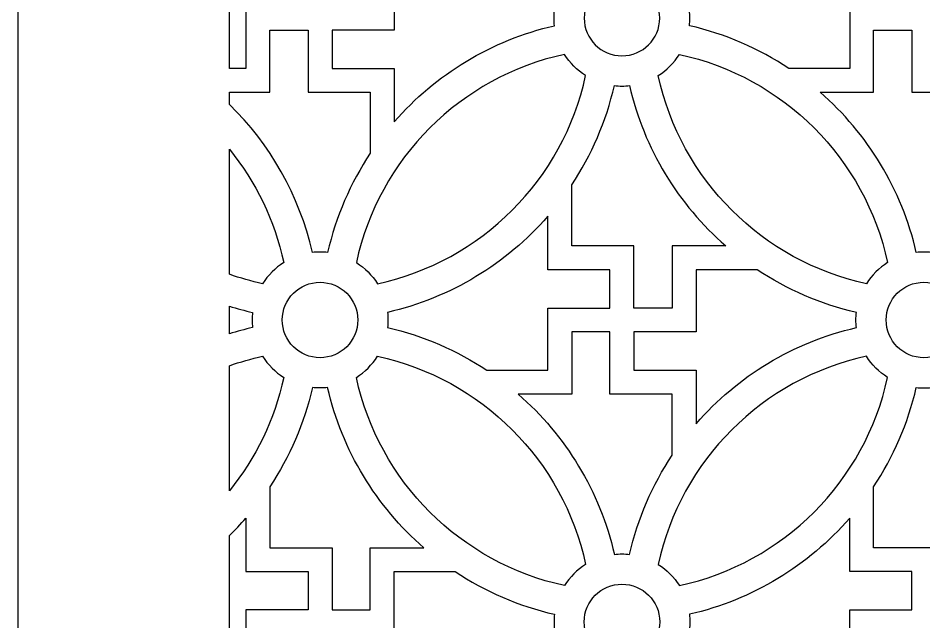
# Model space of a CAD drawing. Header units: centimetres. Extents: x -21.2 to -16.3, y -9 to 9.
# Drawn here: x -21.169 to -18.714, y -1.637 to 0 of the extents above; entities that cross this region are included whole.
import ezdxf

# ---------------------------------------------------------------- set-up
doc = ezdxf.new("R2010")
doc.units = ezdxf.units.CM
doc.header["$MEASUREMENT"] = 0
doc.layers.add('layer 1', color=7, linetype='Continuous')

msp = doc.modelspace()

# ---------------------------------------------------------------- linework, layer by layer
at = {"layer": 'layer 1', "color": 250, "lineweight": 30}
for points, knots in [([(-16.25946, 8.99979), (-17.89583, 8.99979), (-19.53219, 8.99979), (-21.16855, 8.99979), (-21.16855, 8.99979), (-21.16855, 3.5307), (-21.16855, -1.93839), (-21.16855, -7.40747), (-21.16855, -7.40747), (-21.16855, -7.40747), (-21.16853, -7.40747), (-21.16852, -7.40747), (-21.16852, -7.40747), (-21.16852, -7.93839), (-21.16852, -8.4693), (-21.16852, -9.00021), (-21.16852, -9.00021), (-20.9776, -9.00021), (-20.7867, -9.00021), (-20.59579, -9.00021), (-20.59579, -9.00021), (-20.59579, -8.91839), (-20.59579, -8.83657), (-20.59579, -8.75476), (-20.59579, -8.75476), (-20.39385, -8.75476), (-20.19191, -8.75476), (-19.98997, -8.75476), (-19.98997, -8.75476), (-19.98997, -8.59488), (-19.98997, -8.43499), (-19.98997, -8.27511), (-19.98997, -8.27511), (-19.90827, -8.27348), (-19.82658, -8.27186), (-19.74487, -8.27022), (-19.74487, -8.27022), (-19.73037, -8.31159), (-19.71136, -8.34747), (-19.67979, -8.37913), (-19.67979, -8.37913), (-19.64888, -8.41014), (-19.61693, -8.4293), (-19.57942, -8.43803), (-19.57942, -8.43803), (-19.52977, -8.44958), (-19.47733, -8.44455), (-19.43746, -8.40977), (-19.43746, -8.40977), (-19.39889, -8.37612), (-19.37664, -8.32221), (-19.36864, -8.27078), (-19.36864, -8.27078), (-19.34582, -8.27309), (-19.3264, -8.27256), (-19.3081, -8.26993), (-19.3081, -8.26993), (-19.21673, -8.25686), (-19.17358, -8.19905), (-19.16586, -8.11187), (-19.16586, -8.11187), (-19.16397, -8.09051), (-19.16547, -8.06941), (-19.17226, -8.05085), (-19.17226, -8.05085), (-19.17083, -8.05121), (-19.16939, -8.05157), (-19.16796, -8.05193), (-19.16796, -8.05193), (-19.13572, -8.06308), (-19.10347, -8.07422), (-19.07123, -8.08537), (-19.07123, -8.08537), (-19.05189, -8.28292), (-18.89933, -8.43675), (-18.71399, -8.43675), (-18.71399, -8.43675), (-18.52865, -8.43675), (-18.37609, -8.28292), (-18.35675, -8.08537), (-18.35675, -8.08537), (-18.32451, -8.07422), (-18.29227, -8.06308), (-18.26003, -8.05193), (-18.26003, -8.05193), (-18.25859, -8.05157), (-18.25716, -8.05121), (-18.25572, -8.05085), (-18.25572, -8.05085), (-18.26251, -8.06941), (-18.26401, -8.09051), (-18.26211, -8.11187), (-18.26211, -8.11187), (-18.25441, -8.19905), (-18.21125, -8.25686), (-18.11989, -8.26993), (-18.11989, -8.26993), (-18.10158, -8.27256), (-18.08216, -8.27309), (-18.05934, -8.27078), (-18.05934, -8.27078), (-18.05135, -8.32221), (-18.02909, -8.37612), (-17.99051, -8.40977), (-17.99051, -8.40977), (-17.95065, -8.44455), (-17.89822, -8.44958), (-17.84856, -8.43803), (-17.84856, -8.43803), (-17.81104, -8.4293), (-17.7791, -8.41014), (-17.7482, -8.37913), (-17.7482, -8.37913), (-17.71662, -8.34747), (-17.69761, -8.31159), (-17.6831, -8.27022), (-17.6831, -8.27022), (-17.60141, -8.27186), (-17.51971, -8.27348), (-17.43801, -8.27511), (-17.43801, -8.27511), (-17.43801, -8.43499), (-17.43801, -8.59488), (-17.43801, -8.75476), (-17.43801, -8.75476), (-17.23608, -8.75476), (-17.03414, -8.75476), (-16.83219, -8.75476), (-16.83219, -8.75476), (-16.83219, -8.83657), (-16.83219, -8.91839), (-16.83219, -9.00021), (-16.83219, -9.00021), (-16.64128, -9.00021), (-16.45037, -9.00021), (-16.25946, -9.00021), (-16.25946, -9.00021), (-16.25946, -8.4693), (-16.25946, -7.93839), (-16.25946, -7.40747), (-16.25946, -7.40747), (-16.25946, -1.93839), (-16.25946, 3.5307), (-16.25946, 8.99979)], [0, 0, 0, 0, 0.027027, 0.027027, 0.027027, 0.027027, 0.0540541, 0.0540541, 0.0540541, 0.0540541, 0.0810811, 0.0810811, 0.0810811, 0.0810811, 0.1081081, 0.1081081, 0.1081081, 0.1081081, 0.1351351, 0.1351351, 0.1351351, 0.1351351, 0.1621622, 0.1621622, 0.1621622, 0.1621622, 0.1891892, 0.1891892, 0.1891892, 0.1891892, 0.2162162, 0.2162162, 0.2162162, 0.2162162, 0.2432432, 0.2432432, 0.2432432, 0.2432432, 0.2702703, 0.2702703, 0.2702703, 0.2702703, 0.2972973, 0.2972973, 0.2972973, 0.2972973, 0.3243243, 0.3243243, 0.3243243, 0.3243243, 0.3513514, 0.3513514, 0.3513514, 0.3513514, 0.3783784, 0.3783784, 0.3783784, 0.3783784, 0.4054054, 0.4054054, 0.4054054, 0.4054054, 0.4324324, 0.4324324, 0.4324324, 0.4324324, 0.4594595, 0.4594595, 0.4594595, 0.4594595, 0.4864865, 0.4864865, 0.4864865, 0.4864865, 0.5135135, 0.5135135, 0.5135135, 0.5135135, 0.5405405, 0.5405405, 0.5405405, 0.5405405, 0.5675676, 0.5675676, 0.5675676, 0.5675676, 0.5945946, 0.5945946, 0.5945946, 0.5945946, 0.6216216, 0.6216216, 0.6216216, 0.6216216, 0.6486486, 0.6486486, 0.6486486, 0.6486486, 0.6756757, 0.6756757, 0.6756757, 0.6756757, 0.7027027, 0.7027027, 0.7027027, 0.7027027, 0.7297297, 0.7297297, 0.7297297, 0.7297297, 0.7567568, 0.7567568, 0.7567568, 0.7567568, 0.7837838, 0.7837838, 0.7837838, 0.7837838, 0.8108108, 0.8108108, 0.8108108, 0.8108108, 0.8378378, 0.8378378, 0.8378378, 0.8378378, 0.8648649, 0.8648649, 0.8648649, 0.8648649, 0.8918919, 0.8918919, 0.8918919, 0.8918919, 0.9189189, 0.9189189, 0.9189189, 0.9189189, 0.9459459, 0.9459459, 0.9459459, 0.9459459, 1, 1, 1, 1]), ([(-20.59583, 0.23381), (-20.59583, 0.1104), (-20.59583, -0.01301), (-20.59583, -0.13642), (-20.59583, -0.13642), (-20.58103, -0.13642), (-20.56624, -0.13642), (-20.55145, -0.13642), (-20.55145, -0.13642), (-20.55145, -0.0802), (-20.55145, -0.024), (-20.55145, 0.03222), (-20.55145, 0.03222), (-20.49523, 0.03222), (-20.43902, 0.03222), (-20.3828, 0.03222), (-20.3828, 0.03222), (-20.3828, 0.06681), (-20.3828, 0.10141), (-20.3828, 0.136), (-20.3828, 0.136), (-20.43902, 0.136), (-20.49523, 0.136), (-20.55145, 0.136), (-20.55145, 0.136), (-20.55145, 0.18429), (-20.55145, 0.23259), (-20.55145, 0.28089), (-20.55145, 0.28089), (-20.56562, 0.26461), (-20.58042, 0.24891), (-20.59583, 0.23381)], [0, 0, 0, 0, 0.1111111, 0.1111111, 0.1111111, 0.1111111, 0.2222222, 0.2222222, 0.2222222, 0.2222222, 0.3333333, 0.3333333, 0.3333333, 0.3333333, 0.4444444, 0.4444444, 0.4444444, 0.4444444, 0.5555556, 0.5555556, 0.5555556, 0.5555556, 0.6666667, 0.6666667, 0.6666667, 0.6666667, 0.7777778, 0.7777778, 0.7777778, 0.7777778, 1, 1, 1, 1]), ([(-19.08022, -0.13643), (-19.02517, -0.13643), (-18.97012, -0.13642), (-18.91508, -0.13642), (-18.91508, -0.13642), (-18.91508, -0.0802), (-18.91508, -0.024), (-18.91508, 0.03222), (-18.91508, 0.03222), (-18.85887, 0.03222), (-18.80265, 0.03222), (-18.74645, 0.03222), (-18.74645, 0.03222), (-18.74645, 0.06681), (-18.74645, 0.10141), (-18.74645, 0.136), (-18.74645, 0.136), (-18.80265, 0.136), (-18.85887, 0.136), (-18.91508, 0.136), (-18.91508, 0.136), (-18.91508, 0.18429), (-18.91508, 0.23259), (-18.91508, 0.28089), (-18.91508, 0.28089), (-19.02677, 0.15266), (-19.17776, 0.05958), (-19.34926, 0.02038), (-19.34926, 0.02038), (-19.3485, 0.01362), (-19.3481, 0.00675), (-19.3481, -0.00022), (-19.3481, -0.00022), (-19.3481, -0.00718), (-19.3485, -0.01405), (-19.34926, -0.0208), (-19.34926, -0.0208), (-19.2518, -0.04307), (-19.16097, -0.08278), (-19.08022, -0.13643)], [0, 0, 0, 0, 0.0909091, 0.0909091, 0.0909091, 0.0909091, 0.1818182, 0.1818182, 0.1818182, 0.1818182, 0.2727273, 0.2727273, 0.2727273, 0.2727273, 0.3636364, 0.3636364, 0.3636364, 0.3636364, 0.4545455, 0.4545455, 0.4545455, 0.4545455, 0.5454545, 0.5454545, 0.5454545, 0.5454545, 0.6363636, 0.6363636, 0.6363636, 0.6363636, 0.7272727, 0.7272727, 0.7272727, 0.7272727, 0.8181818, 0.8181818, 0.8181818, 0.8181818, 1, 1, 1, 1]), ([(-19.71628, -0.00022), (-19.71628, -0.00718), (-19.71588, -0.01405), (-19.71512, -0.0208), (-19.71512, -0.0208), (-19.88663, -0.06), (-20.03762, -0.15309), (-20.1493, -0.28132), (-20.1493, -0.28132), (-20.1493, -0.23301), (-20.1493, -0.18472), (-20.1493, -0.13642), (-20.1493, -0.13642), (-20.17092, -0.13642), (-20.19254, -0.13642), (-20.21416, -0.13642), (-20.21416, -0.13642), (-20.21416, -0.13642), (-20.21416, -0.13642), (-20.21416, -0.13642), (-20.21416, -0.13642), (-20.24876, -0.13642), (-20.28336, -0.13642), (-20.31795, -0.13642), (-20.31795, -0.13642), (-20.31795, -0.10183), (-20.31795, -0.06724), (-20.31795, -0.03264), (-20.31795, -0.03264), (-20.26173, -0.03264), (-20.20552, -0.03264), (-20.1493, -0.03264), (-20.1493, -0.03264), (-20.1493, 0.02357), (-20.1493, 0.07978), (-20.1493, 0.136), (-20.1493, 0.136), (-20.09426, 0.136), (-20.03921, 0.136), (-19.98417, 0.136), (-19.98417, 0.136), (-19.9034, 0.08236), (-19.81259, 0.04265), (-19.71512, 0.02038), (-19.71512, 0.02038), (-19.71588, 0.01362), (-19.71628, 0.00675), (-19.71628, -0.00022)], [0, 0, 0, 0, 0.0769231, 0.0769231, 0.0769231, 0.0769231, 0.1538462, 0.1538462, 0.1538462, 0.1538462, 0.2307692, 0.2307692, 0.2307692, 0.2307692, 0.3076923, 0.3076923, 0.3076923, 0.3076923, 0.3846154, 0.3846154, 0.3846154, 0.3846154, 0.4615385, 0.4615385, 0.4615385, 0.4615385, 0.5384615, 0.5384615, 0.5384615, 0.5384615, 0.6153846, 0.6153846, 0.6153846, 0.6153846, 0.6923077, 0.6923077, 0.6923077, 0.6923077, 0.7692308, 0.7692308, 0.7692308, 0.7692308, 0.8461538, 0.8461538, 0.8461538, 0.8461538, 1, 1, 1, 1]), ([(-19.42991, -0.00022), (-19.42991, -0.05669), (-19.47572, -0.10249), (-19.53219, -0.10249), (-19.53219, -0.10249), (-19.58866, -0.10249), (-19.63446, -0.05669), (-19.63446, -0.00022), (-19.63446, -0.00022), (-19.63446, 0.05627), (-19.58866, 0.10207), (-19.53219, 0.10207), (-19.53219, 0.10207), (-19.47572, 0.10207), (-19.42991, 0.05627), (-19.42991, -0.00022)], [0, 0, 0, 0, 0.2, 0.2, 0.2, 0.2, 0.4, 0.4, 0.4, 0.4, 0.6, 0.6, 0.6, 0.6, 1, 1, 1, 1]), ([(-20.59583, -0.20128), (-20.59583, -0.21226), (-20.59583, -0.22325), (-20.59583, -0.23423), (-20.59583, -0.23423), (-20.48602, -0.3419), (-20.40644, -0.48028), (-20.37098, -0.63546), (-20.37098, -0.63546), (-20.36422, -0.6347), (-20.35734, -0.6343), (-20.35038, -0.6343), (-20.35038, -0.6343), (-20.34341, -0.6343), (-20.33653, -0.6347), (-20.32977, -0.63546), (-20.32977, -0.63546), (-20.3075, -0.538), (-20.2678, -0.44719), (-20.21416, -0.36643), (-20.21416, -0.36643), (-20.21416, -0.31137), (-20.21416, -0.25633), (-20.21416, -0.20128), (-20.21416, -0.20128), (-20.27038, -0.20128), (-20.32659, -0.20128), (-20.3828, -0.20128), (-20.3828, -0.20128), (-20.3828, -0.14507), (-20.3828, -0.08885), (-20.3828, -0.03264), (-20.3828, -0.03264), (-20.4174, -0.03264), (-20.45199, -0.03264), (-20.48658, -0.03264), (-20.48658, -0.03264), (-20.48658, -0.08885), (-20.48658, -0.14507), (-20.48658, -0.20128), (-20.48658, -0.20128), (-20.52299, -0.20128), (-20.55941, -0.20128), (-20.59583, -0.20128)], [0, 0, 0, 0, 0.0833333, 0.0833333, 0.0833333, 0.0833333, 0.1666667, 0.1666667, 0.1666667, 0.1666667, 0.25, 0.25, 0.25, 0.25, 0.3333333, 0.3333333, 0.3333333, 0.3333333, 0.4166667, 0.4166667, 0.4166667, 0.4166667, 0.5, 0.5, 0.5, 0.5, 0.5833333, 0.5833333, 0.5833333, 0.5833333, 0.6666667, 0.6666667, 0.6666667, 0.6666667, 0.75, 0.75, 0.75, 0.75, 0.8333333, 0.8333333, 0.8333333, 0.8333333, 1, 1, 1, 1]), ([(-18.57779, -0.36643), (-18.57779, -0.31137), (-18.57779, -0.25633), (-18.57779, -0.20128), (-18.57779, -0.20128), (-18.63402, -0.20128), (-18.69022, -0.20128), (-18.74645, -0.20128), (-18.74645, -0.20128), (-18.74645, -0.14507), (-18.74645, -0.08885), (-18.74645, -0.03264), (-18.74645, -0.03264), (-18.78104, -0.03264), (-18.81562, -0.03264), (-18.85022, -0.03264), (-18.85022, -0.03264), (-18.85022, -0.08885), (-18.85022, -0.14507), (-18.85022, -0.20128), (-18.85022, -0.20128), (-18.89852, -0.20128), (-18.94681, -0.20128), (-18.99511, -0.20128), (-18.99511, -0.20128), (-18.86689, -0.31297), (-18.77381, -0.46395), (-18.73461, -0.63546), (-18.73461, -0.63546), (-18.72785, -0.6347), (-18.72098, -0.6343), (-18.71401, -0.6343), (-18.71401, -0.6343), (-18.70704, -0.6343), (-18.70017, -0.6347), (-18.6934, -0.63546), (-18.6934, -0.63546), (-18.67113, -0.538), (-18.63143, -0.44719), (-18.57779, -0.36643)], [0, 0, 0, 0, 0.0909091, 0.0909091, 0.0909091, 0.0909091, 0.1818182, 0.1818182, 0.1818182, 0.1818182, 0.2727273, 0.2727273, 0.2727273, 0.2727273, 0.3636364, 0.3636364, 0.3636364, 0.3636364, 0.4545455, 0.4545455, 0.4545455, 0.4545455, 0.5454545, 0.5454545, 0.5454545, 0.5454545, 0.6363636, 0.6363636, 0.6363636, 0.6363636, 0.7272727, 0.7272727, 0.7272727, 0.7272727, 0.8181818, 0.8181818, 0.8181818, 0.8181818, 1, 1, 1, 1]), ([(-19.68779, -0.0986), (-19.67319, -0.12163), (-19.65361, -0.14122), (-19.63057, -0.15582), (-19.63057, -0.15582), (-19.69121, -0.43754), (-19.91305, -0.65937), (-20.19477, -0.72), (-20.19477, -0.72), (-20.20937, -0.69697), (-20.22894, -0.67739), (-20.25197, -0.6628), (-20.25197, -0.6628), (-20.19134, -0.38108), (-19.96951, -0.15924), (-19.68779, -0.0986)], [0, 0, 0, 0, 0.2, 0.2, 0.2, 0.2, 0.4, 0.4, 0.4, 0.4, 0.6, 0.6, 0.6, 0.6, 1, 1, 1, 1]), ([(-19.3766, -0.0986), (-19.39119, -0.12163), (-19.41077, -0.14122), (-19.43382, -0.15582), (-19.43382, -0.15582), (-19.37317, -0.43754), (-19.15133, -0.65937), (-18.86961, -0.72), (-18.86961, -0.72), (-18.85501, -0.69697), (-18.83544, -0.67739), (-18.81241, -0.6628), (-18.81241, -0.6628), (-18.87304, -0.38108), (-19.09488, -0.15924), (-19.3766, -0.0986)], [0, 0, 0, 0, 0.2, 0.2, 0.2, 0.2, 0.4, 0.4, 0.4, 0.4, 0.6, 0.6, 0.6, 0.6, 1, 1, 1, 1]), ([(-19.53219, -0.1843), (-19.53916, -0.1843), (-19.54602, -0.1839), (-19.55278, -0.18315), (-19.55278, -0.18315), (-19.57505, -0.28062), (-19.61476, -0.37143), (-19.66841, -0.45221), (-19.66841, -0.45221), (-19.66841, -0.50724), (-19.66841, -0.56228), (-19.66841, -0.61732), (-19.66841, -0.61732), (-19.61219, -0.61732), (-19.55598, -0.61732), (-19.49976, -0.61732), (-19.49976, -0.61732), (-19.49976, -0.67353), (-19.49976, -0.72975), (-19.49976, -0.78596), (-19.49976, -0.78596), (-19.46517, -0.78596), (-19.43057, -0.78596), (-19.39599, -0.78596), (-19.39599, -0.78596), (-19.39599, -0.75137), (-19.39599, -0.71678), (-19.39599, -0.68219), (-19.39599, -0.68219), (-19.39599, -0.68219), (-19.39599, -0.68219), (-19.39599, -0.68219), (-19.39599, -0.68219), (-19.39599, -0.66056), (-19.39599, -0.63894), (-19.39599, -0.61732), (-19.39599, -0.61732), (-19.34769, -0.61732), (-19.29939, -0.61732), (-19.2511, -0.61732), (-19.2511, -0.61732), (-19.37932, -0.50564), (-19.47241, -0.35465), (-19.5116, -0.18315), (-19.5116, -0.18315), (-19.51836, -0.1839), (-19.52524, -0.1843), (-19.53219, -0.1843)], [0, 0, 0, 0, 0.0769231, 0.0769231, 0.0769231, 0.0769231, 0.1538462, 0.1538462, 0.1538462, 0.1538462, 0.2307692, 0.2307692, 0.2307692, 0.2307692, 0.3076923, 0.3076923, 0.3076923, 0.3076923, 0.3846154, 0.3846154, 0.3846154, 0.3846154, 0.4615385, 0.4615385, 0.4615385, 0.4615385, 0.5384615, 0.5384615, 0.5384615, 0.5384615, 0.6153846, 0.6153846, 0.6153846, 0.6153846, 0.6923077, 0.6923077, 0.6923077, 0.6923077, 0.7692308, 0.7692308, 0.7692308, 0.7692308, 0.8461538, 0.8461538, 0.8461538, 0.8461538, 1, 1, 1, 1]), ([(-20.59583, -0.35572), (-20.59583, -0.46866), (-20.59583, -0.58161), (-20.59583, -0.69456), (-20.59583, -0.69456), (-20.56668, -0.70486), (-20.53668, -0.71339), (-20.50597, -0.72), (-20.50597, -0.72), (-20.49138, -0.69697), (-20.47181, -0.67739), (-20.44877, -0.6628), (-20.44877, -0.6628), (-20.47342, -0.54828), (-20.52471, -0.44364), (-20.59583, -0.35572)], [0, 0, 0, 0, 0.2, 0.2, 0.2, 0.2, 0.4, 0.4, 0.4, 0.4, 0.6, 0.6, 0.6, 0.6, 1, 1, 1, 1]), ([(-19.73326, -0.53731), (-19.73326, -0.5856), (-19.73326, -0.63389), (-19.73326, -0.68219), (-19.73326, -0.68219), (-19.67705, -0.68219), (-19.62083, -0.68219), (-19.56462, -0.68219), (-19.56462, -0.68219), (-19.56462, -0.71678), (-19.56462, -0.75137), (-19.56462, -0.78596), (-19.56462, -0.78596), (-19.62083, -0.78596), (-19.67705, -0.78596), (-19.73326, -0.78596), (-19.73326, -0.78596), (-19.73326, -0.84218), (-19.73326, -0.89839), (-19.73326, -0.9546), (-19.73326, -0.9546), (-19.7883, -0.9546), (-19.84334, -0.9546), (-19.89838, -0.9546), (-19.89838, -0.9546), (-19.97915, -0.90097), (-20.06997, -0.86126), (-20.16743, -0.83899), (-20.16743, -0.83899), (-20.16668, -0.83222), (-20.16628, -0.82535), (-20.16628, -0.81839), (-20.16628, -0.81839), (-20.16628, -0.81143), (-20.16668, -0.80455), (-20.16743, -0.79779), (-20.16743, -0.79779), (-19.99594, -0.75861), (-19.84495, -0.66553), (-19.73326, -0.53731)], [0, 0, 0, 0, 0.0909091, 0.0909091, 0.0909091, 0.0909091, 0.1818182, 0.1818182, 0.1818182, 0.1818182, 0.2727273, 0.2727273, 0.2727273, 0.2727273, 0.3636364, 0.3636364, 0.3636364, 0.3636364, 0.4545455, 0.4545455, 0.4545455, 0.4545455, 0.5454545, 0.5454545, 0.5454545, 0.5454545, 0.6363636, 0.6363636, 0.6363636, 0.6363636, 0.7272727, 0.7272727, 0.7272727, 0.7272727, 0.8181818, 0.8181818, 0.8181818, 0.8181818, 1, 1, 1, 1]), ([(-19.33112, -1.09948), (-19.33112, -1.05119), (-19.33112, -1.0029), (-19.33112, -0.9546), (-19.33112, -0.9546), (-19.35273, -0.9546), (-19.37436, -0.9546), (-19.39599, -0.9546), (-19.39599, -0.9546), (-19.39599, -0.9546), (-19.39599, -0.9546), (-19.39599, -0.9546), (-19.39599, -0.9546), (-19.43057, -0.9546), (-19.46517, -0.9546), (-19.49976, -0.9546), (-19.49976, -0.9546), (-19.49976, -0.92001), (-19.49976, -0.88541), (-19.49976, -0.85082), (-19.49976, -0.85082), (-19.44355, -0.85082), (-19.38733, -0.85082), (-19.33112, -0.85082), (-19.33112, -0.85082), (-19.33112, -0.79462), (-19.33112, -0.7384), (-19.33112, -0.68219), (-19.33112, -0.68219), (-19.27608, -0.68219), (-19.22103, -0.68219), (-19.16599, -0.68219), (-19.16599, -0.68219), (-19.08522, -0.73582), (-18.99441, -0.77552), (-18.89695, -0.79779), (-18.89695, -0.79779), (-18.8977, -0.80455), (-18.8981, -0.81143), (-18.8981, -0.81839), (-18.8981, -0.81839), (-18.8981, -0.82535), (-18.8977, -0.83222), (-18.89695, -0.83899), (-18.89695, -0.83899), (-19.06844, -0.87818), (-19.21943, -0.97127), (-19.33112, -1.09948)], [0, 0, 0, 0, 0.0769231, 0.0769231, 0.0769231, 0.0769231, 0.1538462, 0.1538462, 0.1538462, 0.1538462, 0.2307692, 0.2307692, 0.2307692, 0.2307692, 0.3076923, 0.3076923, 0.3076923, 0.3076923, 0.3846154, 0.3846154, 0.3846154, 0.3846154, 0.4615385, 0.4615385, 0.4615385, 0.4615385, 0.5384615, 0.5384615, 0.5384615, 0.5384615, 0.6153846, 0.6153846, 0.6153846, 0.6153846, 0.6923077, 0.6923077, 0.6923077, 0.6923077, 0.7692308, 0.7692308, 0.7692308, 0.7692308, 0.8461538, 0.8461538, 0.8461538, 0.8461538, 1, 1, 1, 1]), ([(-20.35038, -0.92066), (-20.29389, -0.92066), (-20.24811, -0.87487), (-20.24811, -0.81839), (-20.24811, -0.81839), (-20.24811, -0.76192), (-20.29389, -0.71612), (-20.35038, -0.71612), (-20.35038, -0.71612), (-20.40685, -0.71612), (-20.45265, -0.76192), (-20.45265, -0.81839), (-20.45265, -0.81839), (-20.45265, -0.87487), (-20.40685, -0.92066), (-20.35038, -0.92066)], [0, 0, 0, 0, 0.2, 0.2, 0.2, 0.2, 0.4, 0.4, 0.4, 0.4, 0.6, 0.6, 0.6, 0.6, 1, 1, 1, 1]), ([(-18.71401, -0.71612), (-18.77049, -0.71612), (-18.81628, -0.76192), (-18.81628, -0.81839), (-18.81628, -0.81839), (-18.81628, -0.87487), (-18.77049, -0.92066), (-18.71401, -0.92066), (-18.71401, -0.92066), (-18.65754, -0.92066), (-18.61173, -0.87487), (-18.61173, -0.81839), (-18.61173, -0.81839), (-18.61173, -0.76192), (-18.65754, -0.71612), (-18.71401, -0.71612)], [0, 0, 0, 0, 0.2, 0.2, 0.2, 0.2, 0.4, 0.4, 0.4, 0.4, 0.6, 0.6, 0.6, 0.6, 1, 1, 1, 1]), ([(-20.59583, -0.78086), (-20.59583, -0.80588), (-20.59583, -0.8309), (-20.59583, -0.85593), (-20.59583, -0.85593), (-20.57533, -0.84949), (-20.55447, -0.84383), (-20.53331, -0.83899), (-20.53331, -0.83899), (-20.53407, -0.83222), (-20.53447, -0.82535), (-20.53447, -0.81839), (-20.53447, -0.81839), (-20.53447, -0.81143), (-20.53407, -0.80455), (-20.53331, -0.79779), (-20.53331, -0.79779), (-20.55447, -0.79296), (-20.57533, -0.78729), (-20.59583, -0.78086)], [0, 0, 0, 0, 0.1666667, 0.1666667, 0.1666667, 0.1666667, 0.3333333, 0.3333333, 0.3333333, 0.3333333, 0.5, 0.5, 0.5, 0.5, 0.6666667, 0.6666667, 0.6666667, 0.6666667, 1, 1, 1, 1]), ([(-19.81328, -1.01947), (-19.76498, -1.01947), (-19.71669, -1.01947), (-19.66841, -1.01947), (-19.66841, -1.01947), (-19.66841, -0.96325), (-19.66841, -0.90704), (-19.66841, -0.85082), (-19.66841, -0.85082), (-19.63381, -0.85082), (-19.59921, -0.85082), (-19.56462, -0.85082), (-19.56462, -0.85082), (-19.56462, -0.90704), (-19.56462, -0.96325), (-19.56462, -1.01946), (-19.56462, -1.01946), (-19.5084, -1.01946), (-19.45219, -1.01946), (-19.39598, -1.01946), (-19.39598, -1.01946), (-19.39598, -1.0745), (-19.39598, -1.12954), (-19.39598, -1.18458), (-19.39598, -1.18458), (-19.44962, -1.26535), (-19.48933, -1.35617), (-19.5116, -1.45363), (-19.5116, -1.45363), (-19.51836, -1.45288), (-19.52524, -1.45248), (-19.53219, -1.45248), (-19.53219, -1.45248), (-19.53916, -1.45248), (-19.54602, -1.45288), (-19.55278, -1.45363), (-19.55278, -1.45363), (-19.59197, -1.28214), (-19.68506, -1.13115), (-19.81328, -1.01947)], [0, 0, 0, 0, 0.0909091, 0.0909091, 0.0909091, 0.0909091, 0.1818182, 0.1818182, 0.1818182, 0.1818182, 0.2727273, 0.2727273, 0.2727273, 0.2727273, 0.3636364, 0.3636364, 0.3636364, 0.3636364, 0.4545455, 0.4545455, 0.4545455, 0.4545455, 0.5454545, 0.5454545, 0.5454545, 0.5454545, 0.6363636, 0.6363636, 0.6363636, 0.6363636, 0.7272727, 0.7272727, 0.7272727, 0.7272727, 0.8181818, 0.8181818, 0.8181818, 0.8181818, 1, 1, 1, 1]), ([(-20.59583, -0.94222), (-20.59583, -1.05517), (-20.59583, -1.16811), (-20.59583, -1.28106), (-20.59583, -1.28106), (-20.52471, -1.19313), (-20.47342, -1.08851), (-20.44877, -0.97399), (-20.44877, -0.97399), (-20.47181, -0.95939), (-20.49138, -0.93982), (-20.50597, -0.91678), (-20.50597, -0.91678), (-20.53668, -0.9234), (-20.56668, -0.93192), (-20.59583, -0.94222)], [0, 0, 0, 0, 0.2, 0.2, 0.2, 0.2, 0.4, 0.4, 0.4, 0.4, 0.6, 0.6, 0.6, 0.6, 1, 1, 1, 1]), ([(-19.68779, -1.53819), (-19.67319, -1.51514), (-19.65361, -1.49557), (-19.63057, -1.48097), (-19.63057, -1.48097), (-19.69121, -1.19925), (-19.91305, -0.97742), (-20.19477, -0.91678), (-20.19477, -0.91678), (-20.20937, -0.93982), (-20.22894, -0.95939), (-20.25197, -0.97399), (-20.25197, -0.97399), (-20.19134, -1.25571), (-19.96951, -1.47755), (-19.68779, -1.53819)], [0, 0, 0, 0, 0.2, 0.2, 0.2, 0.2, 0.4, 0.4, 0.4, 0.4, 0.6, 0.6, 0.6, 0.6, 1, 1, 1, 1]), ([(-19.3766, -1.53819), (-19.39119, -1.51514), (-19.41077, -1.49557), (-19.43382, -1.48097), (-19.43382, -1.48097), (-19.37317, -1.19925), (-19.15133, -0.97742), (-18.86961, -0.91678), (-18.86961, -0.91678), (-18.85501, -0.93982), (-18.83544, -0.95939), (-18.81241, -0.97399), (-18.81241, -0.97399), (-18.87304, -1.25571), (-19.09488, -1.47755), (-19.3766, -1.53819)], [0, 0, 0, 0, 0.2, 0.2, 0.2, 0.2, 0.4, 0.4, 0.4, 0.4, 0.6, 0.6, 0.6, 0.6, 1, 1, 1, 1]), ([(-20.06928, -1.4355), (-20.11757, -1.4355), (-20.16587, -1.4355), (-20.21416, -1.4355), (-20.21416, -1.4355), (-20.21416, -1.45713), (-20.21416, -1.47874), (-20.21416, -1.50036), (-20.21416, -1.50036), (-20.21416, -1.50036), (-20.21416, -1.50036), (-20.21416, -1.50036), (-20.21416, -1.50036), (-20.21416, -1.53496), (-20.21416, -1.56956), (-20.21416, -1.60415), (-20.21416, -1.60415), (-20.24876, -1.60415), (-20.28336, -1.60415), (-20.31795, -1.60415), (-20.31795, -1.60415), (-20.31795, -1.54793), (-20.31795, -1.49172), (-20.31795, -1.4355), (-20.31795, -1.4355), (-20.37415, -1.4355), (-20.43036, -1.4355), (-20.48658, -1.4355), (-20.48658, -1.4355), (-20.48658, -1.38045), (-20.48658, -1.32541), (-20.48658, -1.27036), (-20.48658, -1.27036), (-20.43295, -1.1896), (-20.39325, -1.09879), (-20.37098, -1.00132), (-20.37098, -1.00132), (-20.36422, -1.00208), (-20.35734, -1.00248), (-20.35038, -1.00248), (-20.35038, -1.00248), (-20.34341, -1.00248), (-20.33653, -1.00208), (-20.32977, -1.00132), (-20.32977, -1.00132), (-20.29058, -1.17283), (-20.19749, -1.32382), (-20.06928, -1.4355)], [0, 0, 0, 0, 0.0769231, 0.0769231, 0.0769231, 0.0769231, 0.1538462, 0.1538462, 0.1538462, 0.1538462, 0.2307692, 0.2307692, 0.2307692, 0.2307692, 0.3076923, 0.3076923, 0.3076923, 0.3076923, 0.3846154, 0.3846154, 0.3846154, 0.3846154, 0.4615385, 0.4615385, 0.4615385, 0.4615385, 0.5384615, 0.5384615, 0.5384615, 0.5384615, 0.6153846, 0.6153846, 0.6153846, 0.6153846, 0.6923077, 0.6923077, 0.6923077, 0.6923077, 0.7692308, 0.7692308, 0.7692308, 0.7692308, 0.8461538, 0.8461538, 0.8461538, 0.8461538, 1, 1, 1, 1]), ([(-18.71401, -1.00248), (-18.72098, -1.00248), (-18.72785, -1.00208), (-18.73461, -1.00132), (-18.73461, -1.00132), (-18.75688, -1.09879), (-18.79658, -1.1896), (-18.85022, -1.27036), (-18.85022, -1.27036), (-18.85022, -1.32541), (-18.85022, -1.38045), (-18.85021, -1.4355), (-18.85021, -1.4355), (-18.79401, -1.4355), (-18.7378, -1.4355), (-18.68158, -1.4355), (-18.68158, -1.4355), (-18.68158, -1.49172), (-18.68158, -1.54793), (-18.68158, -1.60415), (-18.68158, -1.60415), (-18.64699, -1.60415), (-18.61239, -1.60415), (-18.5778, -1.60415), (-18.5778, -1.60415), (-18.5778, -1.56956), (-18.5778, -1.53496), (-18.5778, -1.50036), (-18.5778, -1.50036), (-18.5778, -1.50036), (-18.5778, -1.50036), (-18.5778, -1.50036), (-18.5778, -1.50036), (-18.5778, -1.47874), (-18.5778, -1.45713), (-18.5778, -1.4355), (-18.5778, -1.4355), (-18.52951, -1.4355), (-18.48121, -1.4355), (-18.4329, -1.4355), (-18.4329, -1.4355), (-18.56112, -1.32382), (-18.65421, -1.17283), (-18.6934, -1.00132), (-18.6934, -1.00132), (-18.70017, -1.00208), (-18.70704, -1.00248), (-18.71401, -1.00248)], [0, 0, 0, 0, 0.0769231, 0.0769231, 0.0769231, 0.0769231, 0.1538462, 0.1538462, 0.1538462, 0.1538462, 0.2307692, 0.2307692, 0.2307692, 0.2307692, 0.3076923, 0.3076923, 0.3076923, 0.3076923, 0.3846154, 0.3846154, 0.3846154, 0.3846154, 0.4615385, 0.4615385, 0.4615385, 0.4615385, 0.5384615, 0.5384615, 0.5384615, 0.5384615, 0.6153846, 0.6153846, 0.6153846, 0.6153846, 0.6923077, 0.6923077, 0.6923077, 0.6923077, 0.7692308, 0.7692308, 0.7692308, 0.7692308, 0.8461538, 0.8461538, 0.8461538, 0.8461538, 1, 1, 1, 1]), ([(-20.59583, -1.40255), (-20.59583, -1.52597), (-20.59583, -1.64938), (-20.59583, -1.77279), (-20.59583, -1.77279), (-20.58103, -1.77279), (-20.56624, -1.77279), (-20.55145, -1.77279), (-20.55145, -1.77279), (-20.55145, -1.71658), (-20.55145, -1.66036), (-20.55145, -1.60415), (-20.55145, -1.60415), (-20.49523, -1.60415), (-20.43902, -1.60415), (-20.3828, -1.60415), (-20.3828, -1.60415), (-20.3828, -1.56956), (-20.3828, -1.53496), (-20.3828, -1.50036), (-20.3828, -1.50036), (-20.43902, -1.50036), (-20.49523, -1.50036), (-20.55145, -1.50036), (-20.55145, -1.50036), (-20.55145, -1.45207), (-20.55145, -1.40377), (-20.55145, -1.35547), (-20.55145, -1.35547), (-20.56562, -1.37174), (-20.58042, -1.38745), (-20.59583, -1.40255)], [0, 0, 0, 0, 0.1111111, 0.1111111, 0.1111111, 0.1111111, 0.2222222, 0.2222222, 0.2222222, 0.2222222, 0.3333333, 0.3333333, 0.3333333, 0.3333333, 0.4444444, 0.4444444, 0.4444444, 0.4444444, 0.5555556, 0.5555556, 0.5555556, 0.5555556, 0.6666667, 0.6666667, 0.6666667, 0.6666667, 0.7777778, 0.7777778, 0.7777778, 0.7777778, 1, 1, 1, 1]), ([(-18.91508, -1.35547), (-18.91508, -1.40377), (-18.91508, -1.45207), (-18.91508, -1.50036), (-18.91508, -1.50036), (-18.85887, -1.50036), (-18.80265, -1.50036), (-18.74645, -1.50036), (-18.74645, -1.50036), (-18.74645, -1.53496), (-18.74645, -1.56956), (-18.74645, -1.60415), (-18.74645, -1.60415), (-18.80265, -1.60415), (-18.85887, -1.60415), (-18.91508, -1.60415), (-18.91508, -1.60415), (-18.91508, -1.66036), (-18.91508, -1.71658), (-18.91508, -1.77279), (-18.91508, -1.77279), (-18.97012, -1.77279), (-19.02517, -1.77279), (-19.08022, -1.77279), (-19.08022, -1.77279), (-19.16097, -1.71915), (-19.2518, -1.67944), (-19.34926, -1.65716), (-19.34926, -1.65716), (-19.3485, -1.65041), (-19.3481, -1.64354), (-19.3481, -1.63657), (-19.3481, -1.63657), (-19.3481, -1.62961), (-19.3485, -1.62274), (-19.34926, -1.61597), (-19.34926, -1.61597), (-19.17776, -1.57678), (-19.02677, -1.4837), (-18.91508, -1.35547)], [0, 0, 0, 0, 0.0909091, 0.0909091, 0.0909091, 0.0909091, 0.1818182, 0.1818182, 0.1818182, 0.1818182, 0.2727273, 0.2727273, 0.2727273, 0.2727273, 0.3636364, 0.3636364, 0.3636364, 0.3636364, 0.4545455, 0.4545455, 0.4545455, 0.4545455, 0.5454545, 0.5454545, 0.5454545, 0.5454545, 0.6363636, 0.6363636, 0.6363636, 0.6363636, 0.7272727, 0.7272727, 0.7272727, 0.7272727, 0.8181818, 0.8181818, 0.8181818, 0.8181818, 1, 1, 1, 1]), ([(-19.71628, -1.63657), (-19.71628, -1.62961), (-19.71588, -1.62274), (-19.71512, -1.61597), (-19.71512, -1.61597), (-19.81259, -1.5937), (-19.9034, -1.554), (-19.98417, -1.50036), (-19.98417, -1.50036), (-20.03921, -1.50036), (-20.09426, -1.50036), (-20.1493, -1.50036), (-20.1493, -1.50036), (-20.1493, -1.55659), (-20.1493, -1.61279), (-20.1493, -1.669), (-20.1493, -1.669), (-20.20552, -1.669), (-20.26173, -1.669), (-20.31795, -1.669), (-20.31795, -1.669), (-20.31795, -1.70359), (-20.31795, -1.73819), (-20.31795, -1.77278), (-20.31795, -1.77278), (-20.28336, -1.77278), (-20.24876, -1.77278), (-20.21416, -1.77279), (-20.21416, -1.77279), (-20.21416, -1.77278), (-20.21416, -1.77278), (-20.21416, -1.77278), (-20.21416, -1.77278), (-20.19254, -1.77278), (-20.17092, -1.77278), (-20.1493, -1.77278), (-20.1493, -1.77278), (-20.1493, -1.82108), (-20.1493, -1.86938), (-20.1493, -1.91768), (-20.1493, -1.91768), (-20.03762, -1.78945), (-19.88663, -1.69636), (-19.71512, -1.65716), (-19.71512, -1.65716), (-19.71588, -1.65041), (-19.71628, -1.64354), (-19.71628, -1.63657)], [0, 0, 0, 0, 0.0769231, 0.0769231, 0.0769231, 0.0769231, 0.1538462, 0.1538462, 0.1538462, 0.1538462, 0.2307692, 0.2307692, 0.2307692, 0.2307692, 0.3076923, 0.3076923, 0.3076923, 0.3076923, 0.3846154, 0.3846154, 0.3846154, 0.3846154, 0.4615385, 0.4615385, 0.4615385, 0.4615385, 0.5384615, 0.5384615, 0.5384615, 0.5384615, 0.6153846, 0.6153846, 0.6153846, 0.6153846, 0.6923077, 0.6923077, 0.6923077, 0.6923077, 0.7692308, 0.7692308, 0.7692308, 0.7692308, 0.8461538, 0.8461538, 0.8461538, 0.8461538, 1, 1, 1, 1]), ([(-19.53219, -1.5343), (-19.58866, -1.5343), (-19.63446, -1.5801), (-19.63446, -1.63657), (-19.63446, -1.63657), (-19.63446, -1.69304), (-19.58866, -1.73885), (-19.53219, -1.73885), (-19.53219, -1.73885), (-19.47572, -1.73885), (-19.42991, -1.69304), (-19.42991, -1.63657), (-19.42991, -1.63657), (-19.42991, -1.5801), (-19.47572, -1.5343), (-19.53219, -1.5343)], [0, 0, 0, 0, 0.2, 0.2, 0.2, 0.2, 0.4, 0.4, 0.4, 0.4, 0.6, 0.6, 0.6, 0.6, 1, 1, 1, 1])]:
    msp.add_open_spline(points, degree=3, knots=knots, dxfattribs=at)

doc.saveas('drawing.dxf')
